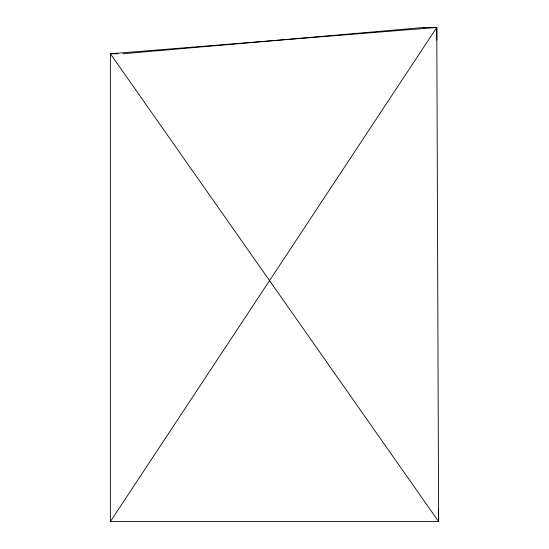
<?xml version="1.0" encoding="UTF-8"?>
<svg xmlns="http://www.w3.org/2000/svg" width="549" height="549" viewBox="0 0 549 549"><rect width="100%" height="100%" fill="white"/><g stroke="black" fill="none" stroke-linecap="round" stroke-linejoin="round"><path stroke-width="0.82" d="M438.617 508.95L438.617 521.55L110.383 521.55L436.778 27.45L424.178 27.45L122.983 53.768M117.946 53.768L110.383 53.768L438.617 521.55L436.778 27.45L110.383 53.768L110.383 521.55M436.778 27.45L436.778 40.05M424.178 27.45L424.178 28.466"/></g></svg>
